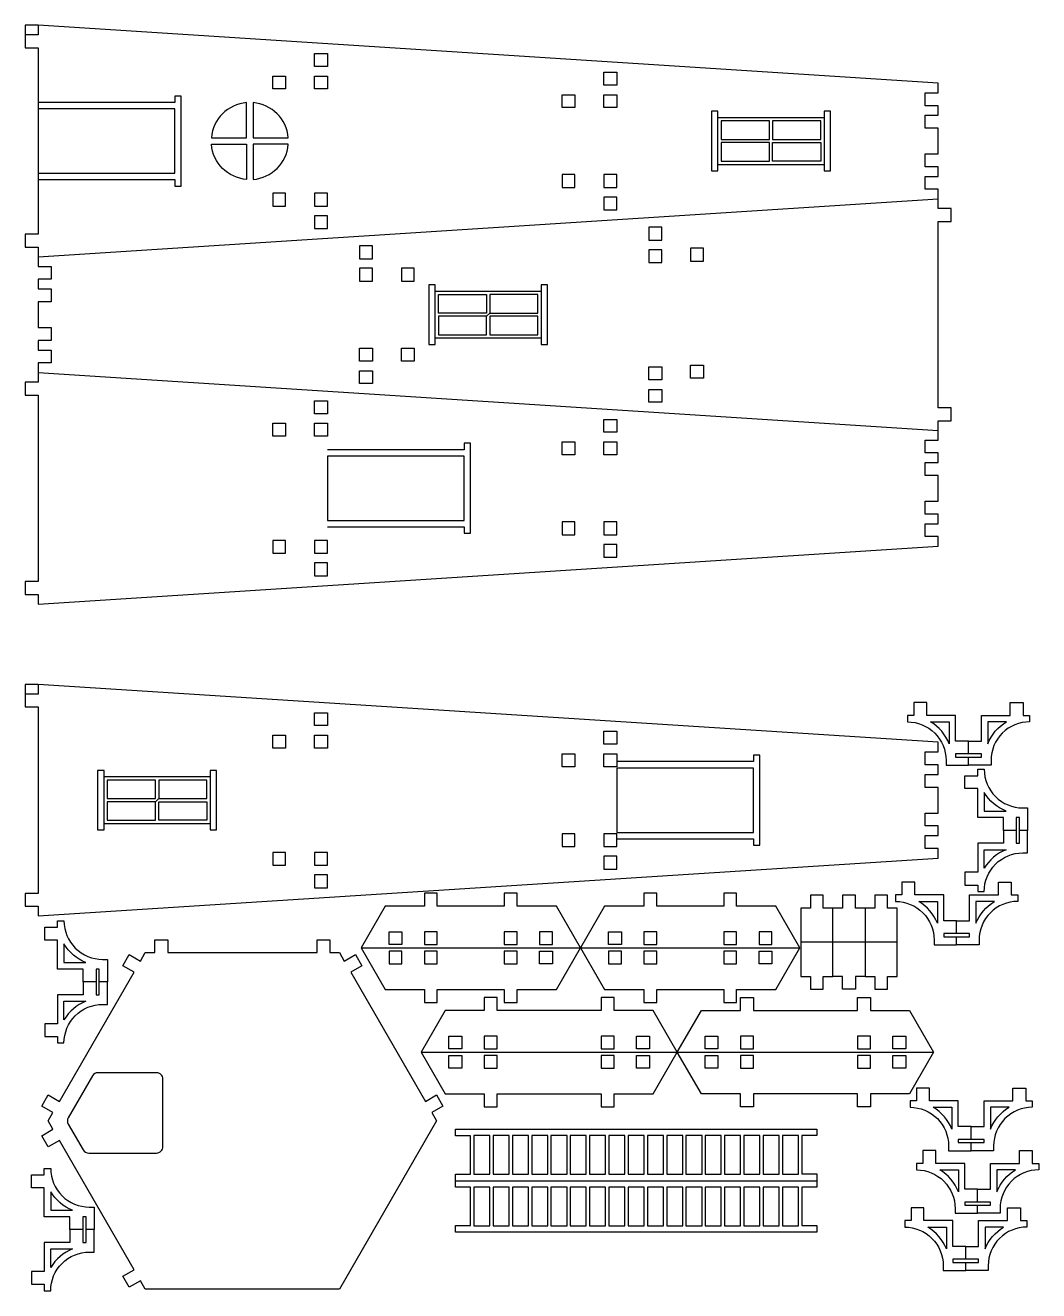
# Model space of a CAD drawing. Header units: millimetres. Extents: x 0 to 637, y 0 to 396.
# Drawn here: x 0 to 315.3, y 2 to 395.5 of the extents above; entities that cross this region are included whole.
import ezdxf

# ---------------------------------------------------------------- set-up
doc = ezdxf.new("R2010")
doc.units = ezdxf.units.MM
doc.layers.add('Cut', color=250, linetype='Continuous')
doc.layers.add('Engrave', color=1, linetype='Continuous')

msp = doc.modelspace()

# ---------------------------------------------------------------- linework, layer by layer
at = {"layer": 'Cut'}
for points in [[(280, 370.53), (280, 374.53), (284, 374.53), (284, 377.53), (4, 395.53), (4, 392.53), (0, 392.53), (0, 388.53), (4, 388.53), (4, 330.53), (0, 330.53), (0, 326.53), (4, 326.53), (4, 323.53), (284, 341.53), (284, 344.53), (280, 344.53), (280, 348.53), (284, 348.53), (284, 351.53), (280, 351.53), (280, 355.53), (284, 355.53), (284, 363.53), (280, 363.53), (280, 367.53), (284, 367.53), (284, 370.53)], [(94, 382.74), (90, 382.74), (90, 386.74), (94, 386.74)], [(81, 375.74), (77, 375.74), (77, 379.74), (81, 379.74)], [(94, 375.74), (90, 375.74), (90, 379.74), (94, 379.74)], [(184, 376.95), (180, 376.95), (180, 380.95), (184, 380.95)], [(171, 369.95), (167, 369.95), (167, 373.95), (171, 373.95)], [(184, 369.95), (180, 369.95), (180, 373.95), (184, 373.95)], [(46.5, 369.53), (4, 369.53), (4, 349.53), (46.5, 349.53)], [(216.5, 360.03), (231.5, 360.03), (231.5, 365.78), (216.5, 365.78)], [(232.5, 360.03), (247.5, 360.03), (247.5, 365.78), (232.5, 365.78)], [(231.5, 353.28), (231.5, 359.03), (216.5, 359.03), (216.5, 353.28)], [(232.5, 359.03), (247.5, 359.03), (247.5, 353.28), (232.5, 353.28)], [(171, 349.1), (167, 349.1), (167, 345.1), (171, 345.1)], [(184, 349.1), (180, 349.1), (180, 345.1), (184, 345.1)], [(81, 343.31), (77, 343.31), (77, 339.31), (81, 339.31)], [(94, 343.31), (90, 343.31), (90, 339.31), (94, 339.31)], [(184, 342.1), (180, 342.1), (180, 338.1), (184, 338.1)], [(94, 336.31), (90, 336.31), (90, 332.31), (94, 332.31)], [(194, 328.74), (198, 328.74), (198, 332.74), (194, 332.74)], [(104, 322.95), (108, 322.95), (108, 326.95), (104, 326.95)], [(194, 321.74), (198, 321.74), (198, 325.74), (194, 325.74)], [(207, 322.21), (211, 322.21), (211, 326.21), (207, 326.21)], [(104, 315.95), (108, 315.95), (108, 319.95), (104, 319.95)], [(117, 315.95), (121, 315.95), (121, 319.95), (117, 319.95)], [(143.5, 306.03), (128.5, 306.03), (128.5, 311.78), (143.5, 311.78)], [(128.5, 299.28), (143.5, 299.28), (143.5, 305.03), (128.5, 305.03)], [(159.5, 305.03), (144.5, 305.03), (144.5, 299.28), (159.5, 299.28)], [(104, 295.1), (108, 295.1), (108, 291.1), (104, 291.1)], [(117, 295.1), (121, 295.1), (121, 291.1), (117, 291.1)], [(104, 288.1), (108, 288.1), (108, 284.1), (104, 284.1)], [(194, 289.31), (198, 289.31), (198, 285.31), (194, 285.31)], [(207, 289.78), (211, 289.78), (211, 285.78), (207, 285.78)], [(194, 282.31), (198, 282.31), (198, 278.31), (194, 278.31)], [(94, 274.74), (90, 274.74), (90, 278.74), (94, 278.74)], [(81, 267.74), (77, 267.74), (77, 271.74), (81, 271.74)], [(94, 267.74), (90, 267.74), (90, 271.74), (94, 271.74)], [(184, 268.95), (180, 268.95), (180, 272.95), (184, 272.95)], [(171, 261.95), (167, 261.95), (167, 265.95), (171, 265.95)], [(184, 261.95), (180, 261.95), (180, 265.95), (184, 265.95)], [(136.5, 261.53), (94, 261.53), (94, 241.53), (136.5, 241.53)], [(171, 241.1), (167, 241.1), (167, 237.1), (171, 237.1)], [(184, 241.1), (180, 241.1), (180, 237.1), (184, 237.1)], [(81, 235.31), (77, 235.31), (77, 231.31), (81, 231.31)], [(94, 235.31), (90, 235.31), (90, 231.31), (94, 231.31)], [(184, 234.1), (180, 234.1), (180, 230.1), (184, 230.1)], [(94, 228.31), (90, 228.31), (90, 224.31), (94, 224.31)], [(284, 172.53), (4, 190.53), (4, 187.53), (0, 187.53), (0, 183.53), (4, 183.53), (4, 125.53), (0, 125.53), (0, 121.53), (4, 121.53), (4, 118.53), (284, 136.53), (284, 139.53), (280, 139.53), (280, 143.53), (284, 143.53), (284, 146.53), (280, 146.53), (280, 150.53), (284, 150.53), (284, 158.53), (280, 158.53), (280, 162.53), (284, 162.53), (284, 165.53), (280, 165.53), (280, 169.53), (284, 169.53)], [(94, 177.74), (90, 177.74), (90, 181.74), (94, 181.74)], [(81, 170.74), (77, 170.74), (77, 174.74), (81, 174.74)], [(94, 170.74), (90, 170.74), (90, 174.74), (94, 174.74)], [(184, 171.95), (180, 171.95), (180, 175.95), (184, 175.95)], [(171, 164.95), (167, 164.95), (167, 168.95), (171, 168.95)], [(184, 164.95), (180, 164.95), (180, 168.95), (184, 168.95)], [(226.5, 164.53), (184, 164.53), (184, 144.53), (226.5, 144.53)], [(25.51, 155.03), (40.51, 155.03), (40.51, 160.78), (25.51, 160.78)], [(56.51, 160.78), (41.51, 160.78), (41.51, 155.03), (56.51, 155.03)], [(41.51, 154.03), (56.51, 154.03), (56.51, 148.28), (41.51, 148.28)], [(171, 144.1), (167, 144.1), (167, 140.1), (171, 140.1)], [(184, 144.1), (180, 144.1), (180, 140.1), (184, 140.1)], [(81, 138.31), (77, 138.31), (77, 134.31), (81, 134.31)], [(94, 138.31), (90, 138.31), (90, 134.31), (94, 134.31)], [(184, 137.1), (180, 137.1), (180, 133.1), (184, 133.1)], [(94, 131.31), (90, 131.31), (90, 127.31), (94, 127.31)], [(221.29, 121.62), (221.29, 125.62), (217.29, 125.62), (217.29, 121.62), (196.44, 121.62), (196.44, 125.62), (192.44, 125.62), (192.44, 121.62), (180.23, 121.62), (172.73, 108.63), (180.23, 95.64), (192.44, 95.64), (192.44, 91.64), (196.44, 91.64), (196.44, 95.64), (217.29, 95.64), (217.29, 91.64), (221.29, 91.64), (221.29, 95.64), (233.5, 95.64), (241, 108.63), (233.5, 121.62)], [(264.27, 120.95), (261.27, 120.95), (261.27, 99.75), (264.27, 99.75), (264.27, 95.75), (268.27, 95.75), (268.27, 99.75), (271.27, 99.75), (271.27, 120.95), (268.27, 120.95), (268.27, 124.95), (264.27, 124.95)], [(30.36, 6.51), (33.82, 8.51), (10.61, 48.72), (7.14, 46.72), (5.14, 50.19), (8.61, 52.19), (7.11, 54.79), (8.61, 57.38), (5.14, 59.38), (7.14, 62.85), (10.61, 60.85), (33.82, 101.06), (30.36, 103.06), (32.36, 106.52), (35.82, 104.52), (37.32, 107.12), (40.32, 107.12), (40.32, 111.12), (44.32, 111.12), (44.32, 107.12), (90.75, 107.12), (90.75, 111.12), (94.75, 111.12), (94.75, 107.12), (97.75, 107.12), (99.25, 104.52), (102.71, 106.52), (104.71, 103.06), (101.25, 101.06), (124.46, 60.85), (127.93, 62.85), (129.93, 59.38), (126.46, 57.38), (127.96, 54.79), (97.75, 2.45), (37.32, 2.45), (35.82, 5.05), (32.36, 3.05)], [(113.17, 109.63), (113.17, 113.63), (117.17, 113.63), (117.17, 109.63)], [(124.17, 109.63), (128.17, 109.63), (128.17, 113.63), (124.17, 113.63)], [(149.02, 109.63), (153.02, 109.63), (153.02, 113.63), (149.02, 113.63)], [(164.02, 109.63), (164.02, 113.63), (160.02, 113.63), (160.02, 109.63)], [(181.44, 109.63), (181.44, 113.63), (185.44, 113.63), (185.44, 109.63)], [(192.44, 109.63), (196.44, 109.63), (196.44, 113.63), (192.44, 113.63)], [(217.29, 109.63), (221.29, 109.63), (221.29, 113.63), (217.29, 113.63)], [(232.29, 109.63), (232.29, 113.63), (228.29, 113.63), (228.29, 109.63)], [(113.17, 107.63), (113.17, 103.63), (117.17, 103.63), (117.17, 107.63)], [(128.17, 107.63), (124.17, 107.63), (124.17, 103.63), (128.17, 103.63)], [(153.02, 107.63), (149.02, 107.63), (149.02, 103.63), (153.02, 103.63)], [(164.02, 107.63), (164.02, 103.63), (160.02, 103.63), (160.02, 107.63)], [(181.44, 107.63), (181.44, 103.63), (185.44, 103.63), (185.44, 107.63)], [(196.44, 107.63), (192.44, 107.63), (192.44, 103.63), (196.44, 103.63)], [(221.29, 107.63), (217.29, 107.63), (217.29, 103.63), (221.29, 103.63)], [(232.29, 107.63), (232.29, 103.63), (228.29, 103.63), (228.29, 107.63)], [(275.09, 63.17), (262.93, 63.17), (262.93, 59.17), (258.93, 59.17), (258.93, 63.17), (226.5, 63.17), (226.5, 59.17), (222.5, 59.17), (222.5, 63.17), (210.35, 63.17), (202.85, 76.16), (210.35, 89.15), (222.5, 89.15), (222.5, 93.15), (226.5, 93.15), (226.5, 89.15), (258.93, 89.15), (258.93, 93.15), (262.93, 93.15), (262.93, 89.15), (275.09, 89.15), (282.59, 76.16)], [(131.76, 81.16), (135.76, 81.16), (135.76, 77.16), (131.76, 77.16)], [(142.76, 77.16), (146.76, 77.16), (146.76, 81.16), (142.76, 81.16)], [(179.19, 77.16), (183.19, 77.16), (183.19, 81.16), (179.19, 81.16)], [(194.19, 81.16), (194.19, 77.16), (190.19, 77.16), (190.19, 81.16)], [(211.5, 81.16), (215.5, 81.16), (215.5, 77.16), (211.5, 77.16)], [(222.5, 77.16), (226.5, 77.16), (226.5, 81.16), (222.5, 81.16)], [(258.93, 77.16), (262.93, 77.16), (262.93, 81.16), (258.93, 81.16)], [(273.93, 81.16), (273.93, 77.16), (269.93, 77.16), (269.93, 81.16)], [(131.76, 71.16), (131.76, 75.16), (135.76, 75.16), (135.76, 71.16)], [(146.76, 75.16), (142.76, 75.16), (142.76, 71.16), (146.76, 71.16)], [(183.19, 75.16), (179.19, 75.16), (179.19, 71.16), (183.19, 71.16)], [(194.19, 71.16), (190.19, 71.16), (190.19, 75.16), (194.19, 75.16)], [(211.5, 71.16), (211.5, 75.16), (215.5, 75.16), (215.5, 71.16)], [(226.5, 75.16), (222.5, 75.16), (222.5, 71.16), (226.5, 71.16)], [(262.93, 75.16), (258.93, 75.16), (258.93, 71.16), (262.93, 71.16)], [(273.93, 71.16), (269.93, 71.16), (269.93, 75.16), (273.93, 75.16)], [(144.54, 50.23), (139.54, 50.23), (139.54, 38.23), (144.54, 38.23)], [(150.54, 50.23), (145.54, 50.23), (145.54, 38.23), (150.54, 38.23)], [(156.54, 50.23), (151.54, 50.23), (151.54, 38.23), (156.54, 38.23)], [(162.54, 50.23), (157.54, 50.23), (157.54, 38.23), (162.54, 38.23)], [(168.54, 50.23), (163.54, 50.23), (163.54, 38.23), (168.54, 38.23)], [(174.54, 50.23), (169.54, 50.23), (169.54, 38.23), (174.54, 38.23)], [(180.54, 50.23), (175.54, 50.23), (175.54, 38.23), (180.54, 38.23)], [(186.54, 50.23), (181.54, 50.23), (181.54, 38.23), (186.54, 38.23)], [(192.54, 50.23), (187.54, 50.23), (187.54, 38.23), (192.54, 38.23)], [(198.54, 50.23), (193.54, 50.23), (193.54, 38.23), (198.54, 38.23)], [(204.54, 50.23), (199.54, 50.23), (199.54, 38.23), (204.54, 38.23)], [(210.54, 50.23), (205.54, 50.23), (205.54, 38.23), (210.54, 38.23)], [(216.54, 50.23), (211.54, 50.23), (211.54, 38.23), (216.54, 38.23)], [(222.54, 50.23), (217.54, 50.23), (217.54, 38.23), (222.54, 38.23)], [(228.54, 50.23), (223.54, 50.23), (223.54, 38.23), (228.54, 38.23)], [(234.54, 50.23), (229.54, 50.23), (229.54, 38.23), (234.54, 38.23)], [(240.54, 50.23), (235.54, 50.23), (235.54, 38.23), (240.54, 38.23)], [(144.54, 34.2), (139.54, 34.2), (139.54, 22.2), (144.54, 22.2)], [(150.54, 34.2), (145.54, 34.2), (145.54, 22.2), (150.54, 22.2)], [(156.54, 34.2), (151.54, 34.2), (151.54, 22.2), (156.54, 22.2)], [(162.54, 34.2), (157.54, 34.2), (157.54, 22.2), (162.54, 22.2)], [(168.54, 34.2), (163.54, 34.2), (163.54, 22.2), (168.54, 22.2)], [(174.54, 34.2), (169.54, 34.2), (169.54, 22.2), (174.54, 22.2)], [(180.54, 34.2), (175.54, 34.2), (175.54, 22.2), (180.54, 22.2)], [(186.54, 34.2), (181.54, 34.2), (181.54, 22.2), (186.54, 22.2)], [(192.54, 34.2), (187.54, 34.2), (187.54, 22.2), (192.54, 22.2)], [(198.54, 34.2), (193.54, 34.2), (193.54, 22.2), (198.54, 22.2)], [(204.54, 34.2), (199.54, 34.2), (199.54, 22.2), (204.54, 22.2)], [(210.54, 34.2), (205.54, 34.2), (205.54, 22.2), (210.54, 22.2)], [(216.54, 34.2), (211.54, 34.2), (211.54, 22.2), (216.54, 22.2)], [(222.54, 34.2), (217.54, 34.2), (217.54, 22.2), (222.54, 22.2)], [(228.54, 34.2), (223.54, 34.2), (223.54, 22.2), (228.54, 22.2)], [(234.54, 34.2), (229.54, 34.2), (229.54, 22.2), (234.54, 22.2)], [(240.54, 34.2), (235.54, 34.2), (235.54, 22.2), (240.54, 22.2)]]:
    msp.add_lwpolyline(points, close=True, dxfattribs=at)
for points in [[(57.89, 360.53), (68.85, 360.53), (68.85, 371.48, 0.366144)], [(70.85, 360.53), (81.81, 360.53, 0.366144), (70.85, 371.48)], [(68.85, 347.57, -0.366144), (57.89, 358.53), (68.85, 358.53)], [(70.85, 358.53), (70.85, 347.57, 0.366144), (81.81, 358.53)], [(297.44, 167.91), (297.44, 168.91), (293.44, 168.91), (293.44, 172.91), (297.44, 172.91), (297.44, 180.9), (306.44, 180.9), (306.44, 184.9), (310.44, 184.9), (310.44, 180.9), (312.44, 180.9), (312.44, 178.9), (312.44, 178.9, 0.414214), (300.44, 166.9), (300.44, 165.41), (297.44, 165.41), (293.44, 165.41), (293.44, 167.91)], [(287.44, 172.1, 0.163803), (281.65, 178.9), (287.44, 178.9)], [(299.44, 172.1, -0.163803), (305.23, 178.9), (299.44, 178.9)], [(309.31, 149.14), (308.31, 149.14), (308.31, 145.14), (304.31, 145.14), (304.31, 149.14), (296.32, 149.14), (296.32, 158.14), (292.32, 158.14), (292.32, 162.14), (296.32, 162.14), (296.32, 164.14), (298.32, 164.14), (298.32, 164.14, 0.414214), (310.32, 152.14), (311.81, 152.14), (311.81, 149.14), (311.81, 145.14), (309.31, 145.14)], [(305.12, 151.14, -0.163803), (298.32, 156.93), (298.32, 151.14)], [(305.12, 139.14, 0.163803), (298.32, 133.35), (298.32, 139.14)], [(293.74, 112.06), (293.74, 113.06), (289.74, 113.06), (289.74, 117.06), (293.74, 117.06), (293.74, 125.05), (302.74, 125.05), (302.74, 129.05), (306.74, 129.05), (306.74, 125.05), (308.74, 125.05), (308.74, 123.05), (308.74, 123.05, 0.414214), (296.74, 111.05), (296.74, 109.56), (293.74, 109.56), (289.74, 109.56), (289.74, 112.06)], [(283.74, 116.25, 0.163803), (277.95, 123.05), (283.74, 123.05)], [(295.74, 116.25, -0.163803), (301.53, 123.05), (295.74, 123.05)], [(23.03, 102.03), (22.03, 102.03), (22.03, 98.03), (18.03, 98.03), (18.03, 102.03), (10.04, 102.03), (10.04, 111.03), (6.04, 111.03), (6.04, 115.03), (10.04, 115.03), (10.04, 117.03), (12.04, 117.03), (12.04, 117.03, 0.414214), (24.04, 105.03), (25.53, 105.03), (25.53, 102.03), (25.53, 98.03), (23.03, 98.03)], [(18.85, 104.03, -0.163803), (12.04, 109.82), (12.04, 104.03)], [(18.85, 92.03, 0.163803), (12.04, 86.24), (12.04, 92.03)], [(19.73, 44.79), (40.8, 44.79, 0.414214), (42.8, 46.79), (42.8, 67.79, 0.414214), (40.8, 69.79), (22.61, 69.79, 0.267949), (20.88, 68.79), (13.38, 55.79, 0.267949), (13.38, 53.79), (17.99, 45.79, 0.267949)], [(298.26, 48.03), (298.26, 49.03), (294.26, 49.03), (294.26, 53.03), (298.26, 53.03), (298.26, 61.02), (307.26, 61.02), (307.26, 65.02), (311.26, 65.02), (311.26, 61.02), (313.26, 61.02), (313.26, 59.02), (313.26, 59.02, 0.414214), (301.26, 47.02), (301.26, 45.53), (298.26, 45.53), (294.26, 45.53), (294.26, 48.03)], [(288.26, 52.22, 0.163803), (282.47, 59.02), (288.26, 59.02)], [(300.26, 52.22, -0.163803), (306.05, 59.02), (300.26, 59.02)], [(300.28, 28.56), (300.28, 29.56), (296.28, 29.56), (296.28, 33.56), (300.28, 33.56), (300.28, 41.55), (309.28, 41.55), (309.28, 45.55), (313.28, 45.55), (313.28, 41.55), (315.28, 41.55), (315.28, 39.55), (315.28, 39.55, 0.414214), (303.28, 27.55), (303.28, 26.06), (300.28, 26.06), (296.28, 26.06), (296.28, 28.56)], [(18.9, 24.99), (17.9, 24.99), (17.9, 20.99), (13.9, 20.99), (13.9, 24.99), (5.91, 24.99), (5.91, 33.99), (1.91, 33.99), (1.91, 37.99), (5.91, 37.99), (5.91, 39.99), (7.91, 39.99), (7.91, 39.99, 0.414214), (19.91, 27.99), (21.4, 27.99), (21.4, 24.99), (21.4, 20.99), (18.9, 20.99)], [(290.28, 32.75, 0.163803), (284.49, 39.55), (290.28, 39.55)], [(302.28, 32.75, -0.163803), (308.06, 39.55), (302.28, 39.55)], [(14.71, 26.99, -0.163803), (7.91, 32.78), (7.91, 26.99)], [(296.58, 10.77), (296.58, 11.77), (292.58, 11.77), (292.58, 15.77), (296.58, 15.77), (296.58, 23.77), (305.58, 23.77), (305.58, 27.77), (309.58, 27.77), (309.58, 23.77), (311.58, 23.77), (311.58, 21.77), (311.58, 21.77, 0.414214), (299.58, 9.77), (299.58, 8.27), (296.58, 8.27), (292.58, 8.27), (292.58, 10.77)], [(286.58, 14.96, 0.163803), (280.79, 21.77), (286.58, 21.77)], [(298.58, 14.96, -0.163803), (304.37, 21.77), (298.58, 21.77)], [(14.71, 14.99, 0.163803), (7.91, 9.2), (7.91, 14.99)]]:
    msp.add_lwpolyline(points, format="xyb", close=True, dxfattribs=at)
for points in [[(4, 323.53), (4, 320.53), (8, 320.53), (8, 316.53), (4, 316.53), (4, 313.53), (8, 313.53), (8, 309.53), (4, 309.53), (4, 301.53), (8, 301.53), (8, 297.53), (4, 297.53), (4, 294.53), (8, 294.53), (8, 290.53), (4, 290.53), (4, 287.53), (284, 269.53), (284, 272.53), (288, 272.53), (288, 276.53), (284, 276.53), (284, 334.53), (288, 334.53), (288, 338.53), (284, 338.53), (284, 341.53)], [(144.5, 306.03), (159.5, 306.03), (159.5, 311.78), (144.5, 311.78), (144.5, 306.03), (143.5, 305.03)], [(4, 287.53), (4, 284.53), (0, 284.53), (0, 280.53), (4, 280.53), (4, 222.53), (0, 222.53), (0, 218.53), (4, 218.53), (4, 215.53), (284, 233.53), (284, 236.53), (280, 236.53), (280, 240.53), (284, 240.53), (284, 243.53), (280, 243.53), (280, 247.53), (284, 247.53), (284, 255.53), (280, 255.53), (280, 259.53), (284, 259.53), (284, 262.53), (280, 262.53), (280, 266.53), (284, 266.53), (284, 269.53)], [(293.44, 168.91), (289.44, 168.91), (289.44, 167.91), (293.44, 167.91)], [(40.51, 154.03), (25.51, 154.03), (25.51, 148.28), (40.51, 148.28), (40.51, 154.03), (41.51, 155.03)], [(308.31, 145.14), (308.31, 141.14), (309.31, 141.14), (309.31, 145.14)], [(104.46, 108.63), (172.73, 108.63), (165.23, 121.62), (153.02, 121.62), (153.02, 125.62), (149.02, 125.62), (149.02, 121.62), (128.17, 121.62), (128.17, 125.62), (124.17, 125.62), (124.17, 121.62), (111.96, 121.62), (104.46, 108.63), (111.96, 95.64), (124.17, 95.64), (124.17, 91.64), (128.17, 91.64), (128.17, 95.64), (149.02, 95.64), (149.02, 91.64), (153.02, 91.64), (153.02, 95.64), (165.23, 95.64), (172.73, 108.63), (241, 108.63)], [(261.27, 120.95), (258.27, 120.95), (258.27, 124.95), (254.27, 124.95), (254.27, 120.95), (251.27, 120.95), (248.27, 120.95), (248.27, 124.95), (244.27, 124.95), (244.27, 120.95), (241.27, 120.95), (241.27, 99.75), (244.27, 99.75), (244.27, 95.75), (248.27, 95.75), (248.27, 99.75), (251.27, 99.75), (251.27, 120.95)], [(271.27, 110.35), (241.27, 110.35)], [(289.74, 113.06), (285.74, 113.06), (285.74, 112.06), (289.74, 112.06)], [(261.27, 99.75), (258.27, 99.75), (258.27, 95.75), (254.27, 95.75), (254.27, 99.75), (251.27, 99.75)], [(22.03, 98.03), (22.03, 94.03), (23.03, 94.03), (23.03, 98.03)], [(123.11, 76.16), (130.61, 63.17), (142.76, 63.17), (142.76, 59.17), (146.76, 59.17), (146.76, 63.17), (179.19, 63.17), (179.19, 59.17), (183.19, 59.17), (183.19, 63.17), (195.35, 63.17), (202.85, 76.16), (195.35, 89.15), (183.19, 89.15), (183.19, 93.15), (179.19, 93.15), (179.19, 89.15), (146.76, 89.15), (146.76, 93.15), (142.76, 93.15), (142.76, 89.15), (130.61, 89.15), (123.11, 76.16), (202.85, 76.16), (282.59, 76.16)], [(133.8, 36.25), (133.8, 38.25), (138.54, 38.25), (138.54, 50.2), (133.8, 50.2), (133.8, 52.25)], [(133.8, 52.23), (246.27, 52.23), (246.27, 50.23), (241.54, 50.23), (241.54, 38.28), (246.27, 38.28), (246.27, 36.23)], [(294.26, 49.03), (290.26, 49.03), (290.26, 48.03), (294.26, 48.03)], [(133.8, 20.23), (133.8, 22.23), (138.54, 22.23), (138.54, 34.17), (133.8, 34.17), (133.8, 36.23)], [(133.8, 36.2), (246.27, 36.2), (246.27, 34.2), (241.54, 34.2), (241.54, 22.25), (246.27, 22.25), (246.27, 20.2), (133.8, 20.2)], [(296.28, 29.56), (292.28, 29.56), (292.28, 28.56), (296.28, 28.56)], [(17.9, 20.99), (17.9, 16.99), (18.9, 16.99), (18.9, 20.99)], [(292.58, 11.77), (288.58, 11.77), (288.58, 10.77), (292.58, 10.77)]]:
    msp.add_lwpolyline(points, dxfattribs=at)
for points in [[(293.44, 172.91), (289.44, 172.91), (289.44, 180.9), (280.44, 180.9), (280.44, 184.9), (276.44, 184.9), (276.44, 180.9), (274.44, 180.9), (274.44, 178.9, -0.414214), (286.44, 166.9), (286.44, 165.41), (289.44, 165.41), (293.44, 165.41)], [(304.31, 145.14), (304.31, 141.14), (296.32, 141.14), (296.32, 132.14), (292.32, 132.14), (292.32, 128.14), (296.32, 128.14), (296.32, 126.14), (298.32, 126.14, -0.414214), (310.32, 138.14), (311.81, 138.14), (311.81, 141.14), (311.81, 145.14)], [(289.74, 117.06), (285.74, 117.06), (285.74, 125.05), (276.74, 125.05), (276.74, 129.05), (272.74, 129.05), (272.74, 125.05), (270.74, 125.05), (270.74, 123.05, -0.414214), (282.74, 111.05), (282.74, 109.56), (285.74, 109.56), (289.74, 109.56)], [(18.03, 98.03), (18.03, 94.03), (10.04, 94.03), (10.04, 85.03), (6.04, 85.03), (6.04, 81.03), (10.04, 81.03), (10.04, 79.03), (12.04, 79.03, -0.414214), (24.04, 91.03), (25.53, 91.03), (25.53, 94.03), (25.53, 98.03)], [(294.26, 53.03), (290.26, 53.03), (290.26, 61.02), (281.26, 61.02), (281.26, 65.02), (277.26, 65.02), (277.26, 61.02), (275.26, 61.02), (275.26, 59.02, -0.414214), (287.26, 47.02), (287.26, 45.53), (290.26, 45.53), (294.26, 45.53)], [(296.28, 33.56), (292.28, 33.56), (292.28, 41.55), (283.28, 41.55), (283.28, 45.55), (279.28, 45.55), (279.28, 41.55), (277.28, 41.55), (277.28, 39.55, -0.414214), (289.28, 27.55), (289.28, 26.06), (292.28, 26.06), (296.28, 26.06)], [(292.58, 15.77), (288.58, 15.77), (288.58, 23.77), (279.58, 23.77), (279.58, 27.77), (275.58, 27.77), (275.58, 23.77), (273.58, 23.77), (273.58, 21.77, -0.414214), (285.58, 9.77), (285.58, 8.27), (288.58, 8.27), (292.58, 8.27)], [(13.9, 20.99), (13.9, 16.99), (5.91, 16.99), (5.91, 7.99), (1.91, 7.99), (1.91, 3.99), (5.91, 3.99), (5.91, 1.99), (7.91, 1.99, -0.414214), (19.91, 13.99), (21.4, 13.99), (21.4, 16.99), (21.4, 20.99)]]:
    msp.add_lwpolyline(points, format="xyb", dxfattribs=at)
at = {"layer": 'Engrave'}
for points in [[(4, 395.53), (0, 395.53), (0, 392.53)], [(4, 347.53), (46.5, 347.53), (46.5, 345.53), (48.5, 345.53), (48.5, 373.53), (46.5, 373.53), (46.5, 371.53), (4, 371.53)], [(248.5, 366.78), (215.5, 366.78)], [(215.5, 352.28), (248.5, 352.28)], [(160.5, 312.78), (127.5, 312.78)], [(127.5, 298.28), (160.5, 298.28)], [(94, 239.53), (136.5, 239.53), (136.5, 237.53), (138.5, 237.53), (138.5, 265.53), (136.5, 265.53), (136.5, 263.53), (94, 263.53)], [(4, 190.53), (0, 190.53), (0, 187.53)], [(184, 142.53), (226.5, 142.53), (226.5, 140.53), (228.5, 140.53), (228.5, 168.53), (226.5, 168.53), (226.5, 166.53), (184, 166.53)], [(57.51, 161.78), (24.51, 161.78)], [(24.51, 147.28), (57.51, 147.28)]]:
    msp.add_lwpolyline(points, dxfattribs=at)
for points in [[(215.5, 368.78), (213.5, 368.78), (213.5, 350.28), (215.5, 350.28)], [(250.5, 368.78), (248.5, 368.78), (248.5, 350.28), (250.5, 350.28)], [(125.5, 296.28), (127.5, 296.28), (127.5, 314.78), (125.5, 314.78)], [(160.5, 296.28), (162.5, 296.28), (162.5, 314.78), (160.5, 314.78)], [(24.51, 163.78), (22.51, 163.78), (22.51, 145.28), (24.51, 145.28)], [(59.51, 163.78), (57.51, 163.78), (57.51, 145.28), (59.51, 145.28)]]:
    msp.add_lwpolyline(points, close=True, dxfattribs=at)

doc.saveas('drawing.dxf')
